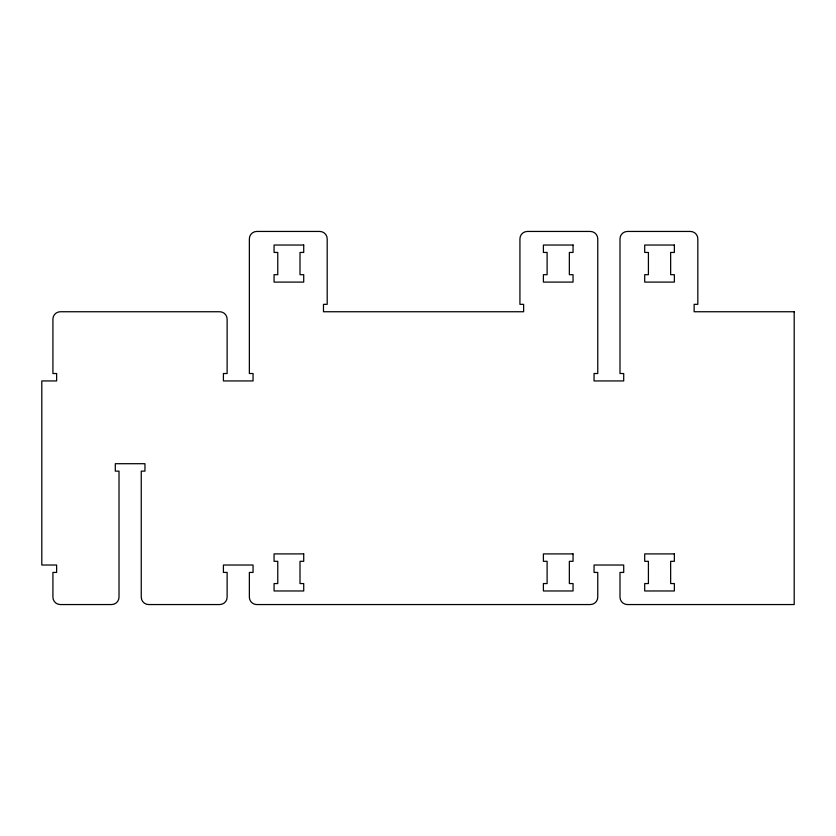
<?xml version="1.0" encoding="UTF-8"?>
<svg xmlns="http://www.w3.org/2000/svg" width="836" height="836" viewBox="0 0 836 836"><rect width="100%" height="100%" fill="white"/><g stroke="black" fill="none" stroke-linecap="round" stroke-linejoin="round"><path stroke-width="1.25" d="M794.2 311.744L794.2 604.553L627.408 604.553A7.409 7.409 0 0 1 619.998 597.144L619.998 572.43L623.708 572.43L623.708 565.021L594.051 565.021L594.051 572.43L597.761 572.43L597.761 597.144A7.409 7.409 0 0 1 590.341 604.553L256.767 604.553A7.409 7.409 0 0 1 249.358 597.144L249.358 572.43L253.057 572.43L253.057 565.021L223.411 565.021L223.411 572.43L227.12 572.43L227.12 597.144A7.409 7.409 0 0 1 219.701 604.553L148.662 604.553A7.409 7.409 0 0 1 141.253 597.144L141.253 471.128L144.962 471.128L144.962 463.708L115.305 463.708L115.305 471.128L119.015 471.128L119.015 597.144A7.409 7.409 0 0 1 111.596 604.553L60.328 604.553A7.409 7.409 0 0 1 52.919 597.144L52.919 572.43L56.629 572.43L56.629 565.021L41.8 565.021L41.8 380.934L56.629 380.934L56.629 373.525L52.919 373.525L52.919 319.164A7.409 7.409 0 0 1 60.328 311.744L219.701 311.744A7.409 7.409 0 0 1 227.12 319.164L227.12 373.525L223.411 373.525L223.411 380.934L253.057 380.934L253.057 373.525L249.358 373.525L249.358 238.856A7.409 7.409 0 0 1 256.767 231.447L319.78 231.447A7.409 7.409 0 0 1 327.19 238.856L327.19 304.335L323.48 304.335L323.48 311.744L523.629 311.744L523.629 304.335L519.929 304.335L519.929 238.856A7.409 7.409 0 0 1 527.338 231.447L590.341 231.447A7.409 7.409 0 0 1 597.761 238.856L597.761 373.525L594.051 373.525L594.051 380.934L623.708 380.934L623.708 373.525L619.998 373.525L619.998 238.856A7.409 7.409 0 0 1 627.408 231.447L690.421 231.447A7.409 7.409 0 0 1 697.83 238.856L697.83 304.335L694.131 304.335L694.131 311.744L794.2 311.744M303.719 245.032L274.062 245.032L274.062 252.451L277.771 252.451L277.771 274.689L274.062 274.689L274.062 282.098L303.719 282.098L303.719 274.689L300.009 274.689L300.009 252.451L303.719 252.451L303.719 245.032M573.047 245.032L543.4 245.032L543.4 252.451L547.11 252.451L547.11 274.689L543.4 274.689L543.4 282.098L573.047 282.098L573.047 274.689L569.347 274.689L569.347 252.451L573.047 252.451L573.047 245.032M674.359 245.032L644.702 245.032L644.702 252.451L648.412 252.451L648.412 274.689L644.702 274.689L644.702 282.098L674.359 282.098L674.359 274.689L670.65 274.689L670.65 252.451L674.359 252.451L674.359 245.032M303.719 553.902L274.062 553.902L274.062 561.311L277.771 561.311L277.771 583.559L274.062 583.559L274.062 590.968L303.719 590.968L303.719 583.559L300.009 583.559L300.009 561.311L303.719 561.311L303.719 553.902M573.047 553.902L543.4 553.902L543.4 561.311L547.11 561.311L547.11 583.559L543.4 583.559L543.4 590.968L573.047 590.968L573.047 583.559L569.347 583.559L569.347 561.311L573.047 561.311L573.047 553.902M674.359 553.902L644.702 553.902L644.702 561.311L648.412 561.311L648.412 583.559L644.702 583.559L644.702 590.968L674.359 590.968L674.359 583.559L670.65 583.559L670.65 561.311L674.359 561.311L674.359 553.902"/></g></svg>
